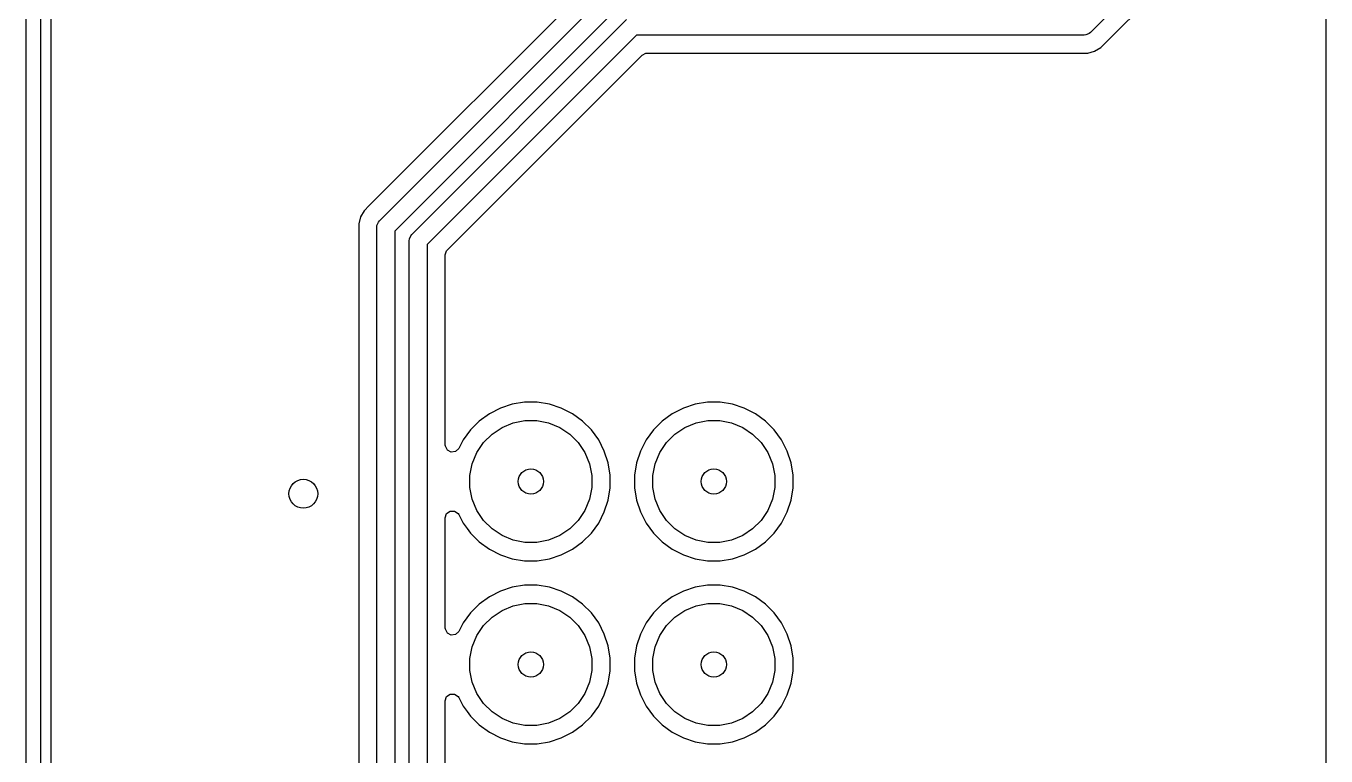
# Model space of a CAD drawing. Extents: x 0 to 130, y -140 to 0.
# Drawn here: x -0.1 to 17.95, y -58.64 to -48.51 of the extents above; entities that cross this region are included whole.
import ezdxf

# ---------------------------------------------------------------- set-up
doc = ezdxf.new("R2010")
doc.units = 0
doc.layers.add('BLACK', color=7, linetype='CONTINUOUS')

msp = doc.modelspace()

# ---------------------------------------------------------------- linework, layer by layer
at = {"layer": 'BLACK', "linetype": 'CONTINUOUS'}
for p, q in [((-0.1, -140), (-0.1, 0)), ((0.1, -0.1), (0.1, -139.9)), ((0.2505, -51.252566), (0.2505, -45.93945)), ((16.566104, -46.710671), (14.680388, -48.596388)), ((14.892475, -48.738562), (16.554548, -47.076487)), ((17.9499, -46.94497), (17.9499, -71.280254)), ((7.909437, -47.757525), (4.665438, -51.001525)), ((4.807612, -51.213612), (8.051612, -47.969612)), ((8.191776, -48.183), (5.021, -51.353776)), ((5.257612, -51.400008), (8.238007, -48.419612)), ((8.378173, -48.633), (5.471, -51.540172)), ((14.592, -48.633), (8.378173, -48.633)), ((14.616386, -48.630598), (14.592, -48.633)), ((14.616387, -48.630598), (14.616386, -48.630598)), ((14.629584, -48.625131), (14.616387, -48.630598)), ((14.661446, -48.611934), (14.629584, -48.625131)), ((14.661451, -48.611928), (14.661446, -48.611934)), ((14.680388, -48.596388), (14.661451, -48.611928)), ((5.750496, -51.614937), (8.452937, -48.912496)), ((8.452937, -48.912496), (8.507454, -48.884719)), ((8.507454, -48.884719), (8.522941, -48.8835)), ((8.522941, -48.8835), (14.641436, -48.8835)), ((14.641436, -48.8835), (14.689186, -48.870705)), ((14.689186, -48.870705), (14.689187, -48.870705)), ((14.689187, -48.870705), (14.736934, -48.857911)), ((14.736933, -48.857911), (14.736938, -48.85791)), ((14.736934, -48.857911), (14.736933, -48.857911)), ((14.736938, -48.85791), (14.822562, -48.808475)), ((14.822562, -48.808475), (14.892475, -48.738562)), ((4.595524, -51.071438), (4.546091, -51.157057)), ((4.665437, -51.001524), (4.595524, -51.071438)), ((4.665438, -51.001525), (4.665437, -51.001524)), ((0.2505, -100.463385), (0.2505, -51.252566)), ((4.546091, -51.157057), (4.5205, -51.252566)), ((4.5205, -51.252566), (4.5205, -96.045438)), ((4.773402, -51.277614), (4.792066, -51.232554)), ((4.792066, -51.232554), (4.792071, -51.232548)), ((4.792071, -51.232548), (4.807612, -51.213612)), ((4.771, -51.302), (4.773402, -51.277614)), ((4.771, -95.996), (4.771, -51.302)), ((5.021, -51.353776), (5.021, -95.944224)), ((5.223402, -51.46401), (5.242066, -51.41895)), ((5.242066, -51.41895), (5.242071, -51.418944)), ((5.242071, -51.418944), (5.257612, -51.400008)), ((5.221, -51.488396), (5.223402, -51.46401)), ((5.221, -95.809604), (5.221, -51.488396)), ((5.471, -51.540172), (5.471, -95.757828)), ((5.740407, -51.62675), (5.750496, -51.614937)), ((5.7215, -51.684941), (5.740407, -51.62675)), ((5.7215, -54.326138), (5.7215, -51.684941)), ((6.652293, -53.756598), (6.487561, -53.810123)), ((6.652297, -53.756597), (6.652293, -53.756598)), ((6.823386, -53.7295), (6.652297, -53.756597)), ((6.823389, -53.7295), (6.823386, -53.7295)), ((6.996611, -53.7295), (6.823389, -53.7295)), ((6.996614, -53.7295), (6.996611, -53.7295)), ((7.167702, -53.756597), (6.996614, -53.7295)), ((7.167706, -53.756598), (7.167702, -53.756597)), ((7.332438, -53.810123), (7.167706, -53.756598)), ((9.192293, -53.756598), (9.027561, -53.810123)), ((9.192297, -53.756597), (9.192293, -53.756598)), ((9.363386, -53.7295), (9.192297, -53.756597)), ((9.363389, -53.7295), (9.363386, -53.7295)), ((9.536611, -53.7295), (9.363389, -53.7295)), ((9.536614, -53.7295), (9.536611, -53.7295)), ((9.707702, -53.756597), (9.536614, -53.7295)), ((9.707706, -53.756598), (9.707702, -53.756597)), ((9.872438, -53.810123), (9.707706, -53.756598)), ((6.333214, -53.888766), (6.193073, -53.990585)), ((6.487558, -53.810125), (6.333214, -53.888766)), ((6.487561, -53.810123), (6.487558, -53.810125)), ((7.332441, -53.810125), (7.332438, -53.810123)), ((7.486785, -53.888766), (7.332441, -53.810125)), ((7.486787, -53.888767), (7.486785, -53.888766)), ((7.486788, -53.888768), (7.486787, -53.888767)), ((7.626928, -53.990586), (7.486788, -53.888768)), ((8.873214, -53.888766), (8.733073, -53.990585)), ((9.027558, -53.810125), (8.873214, -53.888766)), ((9.027561, -53.810123), (9.027558, -53.810125)), ((9.872441, -53.810125), (9.872438, -53.810123)), ((10.026785, -53.888766), (9.872441, -53.810125)), ((10.026787, -53.888767), (10.026785, -53.888766)), ((10.026788, -53.888768), (10.026787, -53.888767)), ((10.166928, -53.990586), (10.026788, -53.888768)), ((6.070585, -54.113073), (5.968766, -54.253214)), ((6.193073, -53.990585), (6.070585, -54.113073)), ((6.370766, -54.172941), (6.509313, -54.080367)), ((6.509313, -54.080367), (6.663258, -54.016601)), ((6.663258, -54.016601), (6.826685, -53.984093)), ((6.826685, -53.984093), (6.993315, -53.984093)), ((6.993315, -53.984093), (7.156742, -54.016601)), ((7.156742, -54.016601), (7.310687, -54.080367)), ((7.310687, -54.080367), (7.449234, -54.172941)), ((7.749414, -54.113072), (7.626928, -53.990586)), ((7.851232, -54.253212), (7.749414, -54.113072)), ((8.610585, -54.113073), (8.508766, -54.253214)), ((8.733073, -53.990585), (8.610585, -54.113073)), ((8.910766, -54.172941), (9.049313, -54.080367)), ((9.049313, -54.080367), (9.203258, -54.016601)), ((9.203258, -54.016601), (9.366685, -53.984093)), ((9.366685, -53.984093), (9.533315, -53.984093)), ((9.533315, -53.984093), (9.696742, -54.016601)), ((9.696742, -54.016601), (9.850687, -54.080367)), ((9.850687, -54.080367), (9.989234, -54.172941)), ((10.289414, -54.113072), (10.166928, -53.990586)), ((10.391232, -54.253212), (10.289414, -54.113072)), ((5.722719, -54.341625), (5.7215, -54.326138)), ((5.968766, -54.253214), (5.90871, -54.371083)), ((6.160367, -54.429313), (6.252941, -54.290766)), ((6.252941, -54.290766), (6.370766, -54.172941)), ((7.449234, -54.172941), (7.567059, -54.290766)), ((7.567059, -54.290766), (7.659633, -54.429313)), ((7.929873, -54.407555), (7.851232, -54.253212)), ((8.508766, -54.253214), (8.430125, -54.407558)), ((8.700367, -54.429313), (8.792941, -54.290766)), ((8.792941, -54.290766), (8.910766, -54.172941)), ((9.989234, -54.172941), (10.107059, -54.290766)), ((10.107059, -54.290766), (10.199633, -54.429313)), ((10.469873, -54.407555), (10.391232, -54.253212)), ((5.750497, -54.396142), (5.722719, -54.341625)), ((5.805013, -54.423919), (5.750497, -54.396142)), ((5.865445, -54.414348), (5.805013, -54.423919)), ((5.90871, -54.371083), (5.865445, -54.414348)), ((6.096601, -54.583258), (6.160367, -54.429313)), ((7.659633, -54.429313), (7.723399, -54.583258)), ((7.929873, -54.407557), (7.929873, -54.407555)), ((7.929874, -54.407558), (7.929873, -54.407557)), ((7.929876, -54.407561), (7.929874, -54.407558)), ((7.983401, -54.572293), (7.929876, -54.407561)), ((8.430123, -54.407561), (8.376598, -54.572293)), ((8.430125, -54.407558), (8.430123, -54.407561)), ((8.636601, -54.583258), (8.700367, -54.429313)), ((10.199633, -54.429313), (10.263399, -54.583258)), ((10.469873, -54.407557), (10.469873, -54.407555)), ((10.469874, -54.407558), (10.469873, -54.407557)), ((10.469876, -54.407561), (10.469874, -54.407558)), ((10.523401, -54.572293), (10.469876, -54.407561)), ((6.064093, -54.746685), (6.096601, -54.583258)), ((7.723399, -54.583258), (7.755907, -54.746685)), ((7.983402, -54.572297), (7.983401, -54.572293)), ((8.0105, -54.743385), (7.983402, -54.572297)), ((8.376597, -54.572297), (8.3495, -54.743385)), ((8.376598, -54.572293), (8.376597, -54.572297)), ((8.604093, -54.746685), (8.636601, -54.583258)), ((10.263399, -54.583258), (10.295907, -54.746685)), ((10.523402, -54.572297), (10.523401, -54.572293)), ((10.5505, -54.743385), (10.523402, -54.572297)), ((6.064093, -54.913315), (6.064093, -54.746685)), ((7.755907, -54.746685), (7.755907, -54.913315)), ((8.0105, -54.916614), (8.0105, -54.743385)), ((8.3495, -54.743385), (8.3495, -54.916614)), ((8.604093, -54.913315), (8.604093, -54.746685)), ((10.295907, -54.746685), (10.295907, -54.913315)), ((10.5505, -54.916614), (10.5505, -54.743385)), ((6.096601, -55.076742), (6.064093, -54.913315)), ((7.755907, -54.913315), (7.723399, -55.076742)), ((7.983402, -55.087702), (8.0105, -54.916614)), ((8.3495, -54.916614), (8.376597, -55.087702)), ((8.636601, -55.076742), (8.604093, -54.913315)), ((10.295907, -54.913315), (10.263399, -55.076742)), ((10.523402, -55.087702), (10.5505, -54.916614)), ((6.160367, -55.230687), (6.096601, -55.076742)), ((6.252941, -55.369234), (6.160367, -55.230687)), ((7.659633, -55.230687), (7.567059, -55.369234)), ((7.723399, -55.076742), (7.659633, -55.230687)), ((7.929876, -55.252438), (7.983401, -55.087706)), ((7.983401, -55.087706), (7.983402, -55.087702)), ((8.376597, -55.087702), (8.376598, -55.087706)), ((8.376598, -55.087706), (8.430123, -55.252438)), ((8.700367, -55.230687), (8.636601, -55.076742)), ((8.792941, -55.369234), (8.700367, -55.230687)), ((10.199633, -55.230687), (10.107059, -55.369234)), ((10.263399, -55.076742), (10.199633, -55.230687)), ((10.469876, -55.252438), (10.523401, -55.087706)), ((10.523401, -55.087706), (10.523402, -55.087702)), ((5.7215, -55.333861), (5.740407, -55.27567)), ((5.7215, -56.866138), (5.7215, -55.333861)), ((5.740407, -55.27567), (5.789907, -55.239706)), ((5.789907, -55.239706), (5.851093, -55.239706)), ((5.851093, -55.239706), (5.900593, -55.27567)), ((5.900593, -55.27567), (5.90871, -55.288916)), ((5.90871, -55.288916), (5.968766, -55.406786)), ((5.968766, -55.406786), (6.024451, -55.48343)), ((6.370766, -55.487059), (6.252941, -55.369234)), ((7.567059, -55.369234), (7.449234, -55.487059)), ((7.749414, -55.546928), (7.851232, -55.406788)), ((7.851232, -55.406788), (7.929873, -55.252445)), ((7.929873, -55.252445), (7.929874, -55.25244)), ((7.929874, -55.25244), (7.929876, -55.252438)), ((8.430123, -55.252438), (8.430125, -55.252441)), ((8.430125, -55.252441), (8.430126, -55.252444)), ((8.430126, -55.252444), (8.430127, -55.252445)), ((8.430127, -55.252445), (8.508768, -55.406788)), ((8.508768, -55.406788), (8.610586, -55.546928)), ((8.910766, -55.487059), (8.792941, -55.369234)), ((10.107059, -55.369234), (9.989234, -55.487059)), ((10.289414, -55.546928), (10.391232, -55.406788)), ((10.391232, -55.406788), (10.469873, -55.252445)), ((10.469873, -55.252445), (10.469874, -55.25244)), ((10.469874, -55.25244), (10.469876, -55.252438)), ((6.024451, -55.48343), (6.070586, -55.546928)), ((6.070586, -55.546928), (6.193072, -55.669414)), ((6.509313, -55.579633), (6.370766, -55.487059)), ((6.663258, -55.643399), (6.509313, -55.579633)), ((7.310687, -55.579633), (7.156742, -55.643399)), ((7.449234, -55.487059), (7.310687, -55.579633)), ((7.626928, -55.669414), (7.749414, -55.546928)), ((8.610586, -55.546928), (8.733072, -55.669414)), ((9.049313, -55.579633), (8.910766, -55.487059)), ((9.203258, -55.643399), (9.049313, -55.579633)), ((9.850687, -55.579633), (9.696742, -55.643399)), ((9.989234, -55.487059), (9.850687, -55.579633)), ((10.166928, -55.669414), (10.289414, -55.546928)), ((6.193072, -55.669414), (6.333212, -55.771232)), ((6.333212, -55.771232), (6.487555, -55.849873)), ((6.826685, -55.675907), (6.663258, -55.643399)), ((6.993315, -55.675907), (6.826685, -55.675907)), ((7.156742, -55.643399), (6.993315, -55.675907)), ((7.332445, -55.849873), (7.486788, -55.771232)), ((7.486788, -55.771232), (7.626928, -55.669414)), ((8.733072, -55.669414), (8.873212, -55.771232)), ((8.873212, -55.771232), (9.027555, -55.849873)), ((9.366685, -55.675907), (9.203258, -55.643399)), ((9.533315, -55.675907), (9.366685, -55.675907)), ((9.696742, -55.643399), (9.533315, -55.675907)), ((9.872445, -55.849873), (10.026788, -55.771232)), ((10.026788, -55.771232), (10.166928, -55.669414)), ((6.487555, -55.849873), (6.487557, -55.849873)), ((6.487557, -55.849873), (6.487558, -55.849874)), ((6.487558, -55.849874), (6.487561, -55.849876)), ((6.487561, -55.849876), (6.652293, -55.903401)), ((6.652293, -55.903401), (6.652297, -55.903402)), ((6.652297, -55.903402), (6.823386, -55.9305)), ((6.823386, -55.9305), (6.823389, -55.9305)), ((6.823389, -55.9305), (6.996614, -55.9305)), ((6.996614, -55.9305), (7.167702, -55.903402)), ((7.167702, -55.903402), (7.167706, -55.903401)), ((7.167706, -55.903401), (7.332438, -55.849876)), ((7.332438, -55.849876), (7.33244, -55.849874)), ((7.33244, -55.849874), (7.332445, -55.849873)), ((9.027555, -55.849873), (9.027557, -55.849873)), ((9.027557, -55.849873), (9.027558, -55.849874)), ((9.027558, -55.849874), (9.027561, -55.849876)), ((9.027561, -55.849876), (9.192293, -55.903401)), ((9.192293, -55.903401), (9.192297, -55.903402)), ((9.192297, -55.903402), (9.363386, -55.9305)), ((9.363386, -55.9305), (9.363389, -55.9305)), ((9.363389, -55.9305), (9.536614, -55.9305)), ((9.536614, -55.9305), (9.707702, -55.903402)), ((9.707702, -55.903402), (9.707706, -55.903401)), ((9.707706, -55.903401), (9.872438, -55.849876)), ((9.872438, -55.849876), (9.87244, -55.849874)), ((9.87244, -55.849874), (9.872445, -55.849873)), ((6.652293, -56.296598), (6.487561, -56.350123)), ((6.652297, -56.296597), (6.652293, -56.296598)), ((6.823386, -56.2695), (6.652297, -56.296597)), ((6.823389, -56.2695), (6.823386, -56.2695)), ((6.996611, -56.2695), (6.823389, -56.2695)), ((6.996614, -56.2695), (6.996611, -56.2695)), ((7.167702, -56.296597), (6.996614, -56.2695)), ((7.167706, -56.296598), (7.167702, -56.296597)), ((7.332438, -56.350123), (7.167706, -56.296598)), ((9.192293, -56.296598), (9.027561, -56.350123)), ((9.192297, -56.296597), (9.192293, -56.296598)), ((9.363386, -56.2695), (9.192297, -56.296597)), ((9.363389, -56.2695), (9.363386, -56.2695)), ((9.536611, -56.2695), (9.363389, -56.2695)), ((9.536614, -56.2695), (9.536611, -56.2695)), ((9.707702, -56.296597), (9.536614, -56.2695)), ((9.707706, -56.296598), (9.707702, -56.296597)), ((9.872438, -56.350123), (9.707706, -56.296598)), ((6.333214, -56.428766), (6.193073, -56.530585)), ((6.487558, -56.350125), (6.333214, -56.428766)), ((6.487561, -56.350123), (6.487558, -56.350125)), ((7.332441, -56.350125), (7.332438, -56.350123)), ((7.486785, -56.428766), (7.332441, -56.350125)), ((7.486787, -56.428767), (7.486785, -56.428766)), ((7.486788, -56.428768), (7.486787, -56.428767)), ((7.626928, -56.530586), (7.486788, -56.428768)), ((8.873214, -56.428766), (8.733073, -56.530585)), ((9.027558, -56.350125), (8.873214, -56.428766)), ((9.027561, -56.350123), (9.027558, -56.350125)), ((9.872441, -56.350125), (9.872438, -56.350123)), ((10.026785, -56.428766), (9.872441, -56.350125)), ((10.026787, -56.428767), (10.026785, -56.428766)), ((10.026788, -56.428768), (10.026787, -56.428767)), ((10.166928, -56.530586), (10.026788, -56.428768)), ((6.070585, -56.653073), (5.968766, -56.793214)), ((6.193073, -56.530585), (6.070585, -56.653073)), ((6.370766, -56.712941), (6.509313, -56.620367)), ((6.509313, -56.620367), (6.663258, -56.556601)), ((6.663258, -56.556601), (6.826685, -56.524093)), ((6.826685, -56.524093), (6.993315, -56.524093)), ((6.993315, -56.524093), (7.156742, -56.556601)), ((7.156742, -56.556601), (7.310687, -56.620367)), ((7.310687, -56.620367), (7.449234, -56.712941)), ((7.749414, -56.653072), (7.626928, -56.530586)), ((7.851232, -56.793212), (7.749414, -56.653072)), ((8.610585, -56.653073), (8.508766, -56.793214)), ((8.733073, -56.530585), (8.610585, -56.653073)), ((8.910766, -56.712941), (9.049313, -56.620367)), ((9.049313, -56.620367), (9.203258, -56.556601)), ((9.203258, -56.556601), (9.366685, -56.524093)), ((9.366685, -56.524093), (9.533315, -56.524093)), ((9.533315, -56.524093), (9.696742, -56.556601)), ((9.696742, -56.556601), (9.850687, -56.620367)), ((9.850687, -56.620367), (9.989234, -56.712941)), ((10.289414, -56.653072), (10.166928, -56.530586)), ((10.391232, -56.793212), (10.289414, -56.653072)), ((5.968766, -56.793214), (5.90871, -56.911083)), ((6.160367, -56.969313), (6.252941, -56.830766)), ((6.252941, -56.830766), (6.370766, -56.712941)), ((7.449234, -56.712941), (7.567059, -56.830766)), ((7.567059, -56.830766), (7.659633, -56.969313)), ((7.929873, -56.947555), (7.851232, -56.793212)), ((8.508766, -56.793214), (8.430125, -56.947558)), ((8.700367, -56.969313), (8.792941, -56.830766)), ((8.792941, -56.830766), (8.910766, -56.712941)), ((9.989234, -56.712941), (10.107059, -56.830766)), ((10.107059, -56.830766), (10.199633, -56.969313)), ((10.469873, -56.947555), (10.391232, -56.793212)), ((5.722719, -56.881625), (5.7215, -56.866138)), ((5.750497, -56.936142), (5.722719, -56.881625)), ((5.805013, -56.963919), (5.750497, -56.936142)), ((5.865445, -56.954348), (5.805013, -56.963919)), ((5.90871, -56.911083), (5.865445, -56.954348)), ((6.096601, -57.123258), (6.160367, -56.969313)), ((7.659633, -56.969313), (7.723399, -57.123258)), ((7.929873, -56.947557), (7.929873, -56.947555)), ((7.929874, -56.947558), (7.929873, -56.947557)), ((7.929876, -56.947561), (7.929874, -56.947558)), ((7.983401, -57.112293), (7.929876, -56.947561)), ((8.430123, -56.947561), (8.376598, -57.112293)), ((8.430125, -56.947558), (8.430123, -56.947561)), ((8.636601, -57.123258), (8.700367, -56.969313)), ((10.199633, -56.969313), (10.263399, -57.123258)), ((10.469873, -56.947557), (10.469873, -56.947555)), ((10.469874, -56.947558), (10.469873, -56.947557)), ((10.469876, -56.947561), (10.469874, -56.947558)), ((10.523401, -57.112293), (10.469876, -56.947561)), ((6.064093, -57.286685), (6.096601, -57.123258)), ((7.723399, -57.123258), (7.755907, -57.286685)), ((7.983402, -57.112297), (7.983401, -57.112293)), ((8.0105, -57.283385), (7.983402, -57.112297)), ((8.376597, -57.112297), (8.3495, -57.283385)), ((8.376598, -57.112293), (8.376597, -57.112297)), ((8.604093, -57.286685), (8.636601, -57.123258)), ((10.263399, -57.123258), (10.295907, -57.286685)), ((10.523402, -57.112297), (10.523401, -57.112293)), ((10.5505, -57.283385), (10.523402, -57.112297)), ((6.064093, -57.453315), (6.064093, -57.286685)), ((7.755907, -57.286685), (7.755907, -57.453315)), ((8.0105, -57.456614), (8.0105, -57.283385)), ((8.3495, -57.283385), (8.3495, -57.456614)), ((8.604093, -57.453315), (8.604093, -57.286685)), ((10.295907, -57.286685), (10.295907, -57.453315)), ((10.5505, -57.456614), (10.5505, -57.283385)), ((6.096601, -57.616742), (6.064093, -57.453315)), ((7.755907, -57.453315), (7.723399, -57.616742)), ((7.983402, -57.627702), (8.0105, -57.456614)), ((8.3495, -57.456614), (8.376597, -57.627702)), ((8.636601, -57.616742), (8.604093, -57.453315)), ((10.295907, -57.453315), (10.263399, -57.616742)), ((10.523402, -57.627702), (10.5505, -57.456614)), ((6.160367, -57.770687), (6.096601, -57.616742)), ((7.723399, -57.616742), (7.659633, -57.770687)), ((7.929876, -57.792438), (7.983401, -57.627706)), ((7.983401, -57.627706), (7.983402, -57.627702)), ((8.376597, -57.627702), (8.376598, -57.627706)), ((8.376598, -57.627706), (8.430123, -57.792438)), ((8.700367, -57.770687), (8.636601, -57.616742)), ((10.263399, -57.616742), (10.199633, -57.770687)), ((10.469876, -57.792438), (10.523401, -57.627706)), ((10.523401, -57.627706), (10.523402, -57.627702)), ((5.7215, -57.873861), (5.740407, -57.81567)), ((5.7215, -59.406138), (5.7215, -57.873861)), ((5.740407, -57.81567), (5.789907, -57.779706)), ((5.789907, -57.779706), (5.851093, -57.779706)), ((5.851093, -57.779706), (5.900593, -57.81567)), ((5.900593, -57.81567), (5.90871, -57.828916)), ((5.90871, -57.828916), (5.968766, -57.946786)), ((6.252941, -57.909234), (6.160367, -57.770687)), ((6.370766, -58.027059), (6.252941, -57.909234)), ((7.567059, -57.909234), (7.449234, -58.027059)), ((7.659633, -57.770687), (7.567059, -57.909234)), ((7.851232, -57.946788), (7.929873, -57.792445)), ((7.929873, -57.792445), (7.929874, -57.79244)), ((7.929874, -57.79244), (7.929876, -57.792438)), ((8.430123, -57.792438), (8.430125, -57.792441)), ((8.430125, -57.792441), (8.430126, -57.792444)), ((8.430126, -57.792444), (8.430127, -57.792445)), ((8.430127, -57.792445), (8.508768, -57.946788)), ((8.792941, -57.909234), (8.700367, -57.770687)), ((8.910766, -58.027059), (8.792941, -57.909234)), ((10.107059, -57.909234), (9.989234, -58.027059)), ((10.199633, -57.770687), (10.107059, -57.909234)), ((10.391232, -57.946788), (10.469873, -57.792445)), ((10.469873, -57.792445), (10.469874, -57.79244)), ((10.469874, -57.79244), (10.469876, -57.792438)), ((5.968766, -57.946786), (6.024451, -58.02343)), ((6.024451, -58.02343), (6.070586, -58.086928)), ((6.070586, -58.086928), (6.193072, -58.209414)), ((6.509313, -58.119633), (6.370766, -58.027059)), ((6.663258, -58.183399), (6.509313, -58.119633)), ((7.310687, -58.119633), (7.156742, -58.183399)), ((7.449234, -58.027059), (7.310687, -58.119633)), ((7.626928, -58.209414), (7.749414, -58.086928)), ((7.749414, -58.086928), (7.851232, -57.946788)), ((8.508768, -57.946788), (8.610586, -58.086928)), ((8.610586, -58.086928), (8.733072, -58.209414)), ((9.049313, -58.119633), (8.910766, -58.027059)), ((9.203258, -58.183399), (9.049313, -58.119633)), ((9.850687, -58.119633), (9.696742, -58.183399)), ((9.989234, -58.027059), (9.850687, -58.119633)), ((10.166928, -58.209414), (10.289414, -58.086928)), ((10.289414, -58.086928), (10.391232, -57.946788)), ((6.193072, -58.209414), (6.333212, -58.311232)), ((6.826685, -58.215907), (6.663258, -58.183399)), ((6.993315, -58.215907), (6.826685, -58.215907)), ((7.156742, -58.183399), (6.993315, -58.215907)), ((7.486788, -58.311232), (7.626928, -58.209414)), ((8.733072, -58.209414), (8.873212, -58.311232)), ((9.366685, -58.215907), (9.203258, -58.183399)), ((9.533315, -58.215907), (9.366685, -58.215907)), ((9.696742, -58.183399), (9.533315, -58.215907)), ((10.026788, -58.311232), (10.166928, -58.209414)), ((6.333212, -58.311232), (6.487555, -58.389873)), ((6.487555, -58.389873), (6.487557, -58.389873)), ((6.487557, -58.389873), (6.487558, -58.389874)), ((6.487558, -58.389874), (6.487561, -58.389876)), ((6.487561, -58.389876), (6.652293, -58.443401)), ((6.652293, -58.443401), (6.652297, -58.443402)), ((6.652297, -58.443402), (6.823386, -58.4705)), ((6.823386, -58.4705), (6.823389, -58.4705)), ((6.823389, -58.4705), (6.996614, -58.4705)), ((6.996614, -58.4705), (7.167702, -58.443402)), ((7.167702, -58.443402), (7.167706, -58.443401)), ((7.167706, -58.443401), (7.332438, -58.389876)), ((7.332438, -58.389876), (7.33244, -58.389874)), ((7.33244, -58.389874), (7.332445, -58.389873)), ((7.332445, -58.389873), (7.486788, -58.311232)), ((8.873212, -58.311232), (9.027555, -58.389873)), ((9.027555, -58.389873), (9.027557, -58.389873)), ((9.027557, -58.389873), (9.027558, -58.389874)), ((9.027558, -58.389874), (9.027561, -58.389876)), ((9.027561, -58.389876), (9.192293, -58.443401)), ((9.192293, -58.443401), (9.192297, -58.443402)), ((9.192297, -58.443402), (9.363386, -58.4705)), ((9.363386, -58.4705), (9.363389, -58.4705)), ((9.363389, -58.4705), (9.536614, -58.4705)), ((9.536614, -58.4705), (9.707702, -58.443402)), ((9.707702, -58.443402), (9.707706, -58.443401)), ((9.707706, -58.443401), (9.872438, -58.389876)), ((9.872438, -58.389876), (9.87244, -58.389874)), ((9.87244, -58.389874), (9.872445, -58.389873)), ((9.872445, -58.389873), (10.026788, -58.311232))]:
    msp.add_line(p, q, dxfattribs=at)
at = {"layer": 'BLACK'}
for centre, radius in [((6.91, -54.83), 0.175), ((6.91, -54.83), 0.175), ((9.45, -54.83), 0.175), ((9.45, -54.83), 0.175), ((3.75, -55), 0.2), ((6.91, -57.37), 0.175), ((6.91, -57.37), 0.175), ((9.45, -57.37), 0.175), ((9.45, -57.37), 0.175)]:
    msp.add_circle(centre, radius, dxfattribs=at)
at = {"layer": 'WHITE'}
for centre in [(6.91, -54.83), (9.45, -54.83), (6.91, -57.37), (9.45, -57.37)]:
    msp.add_circle(centre, 0.175, dxfattribs=at)

doc.saveas('drawing.dxf')
